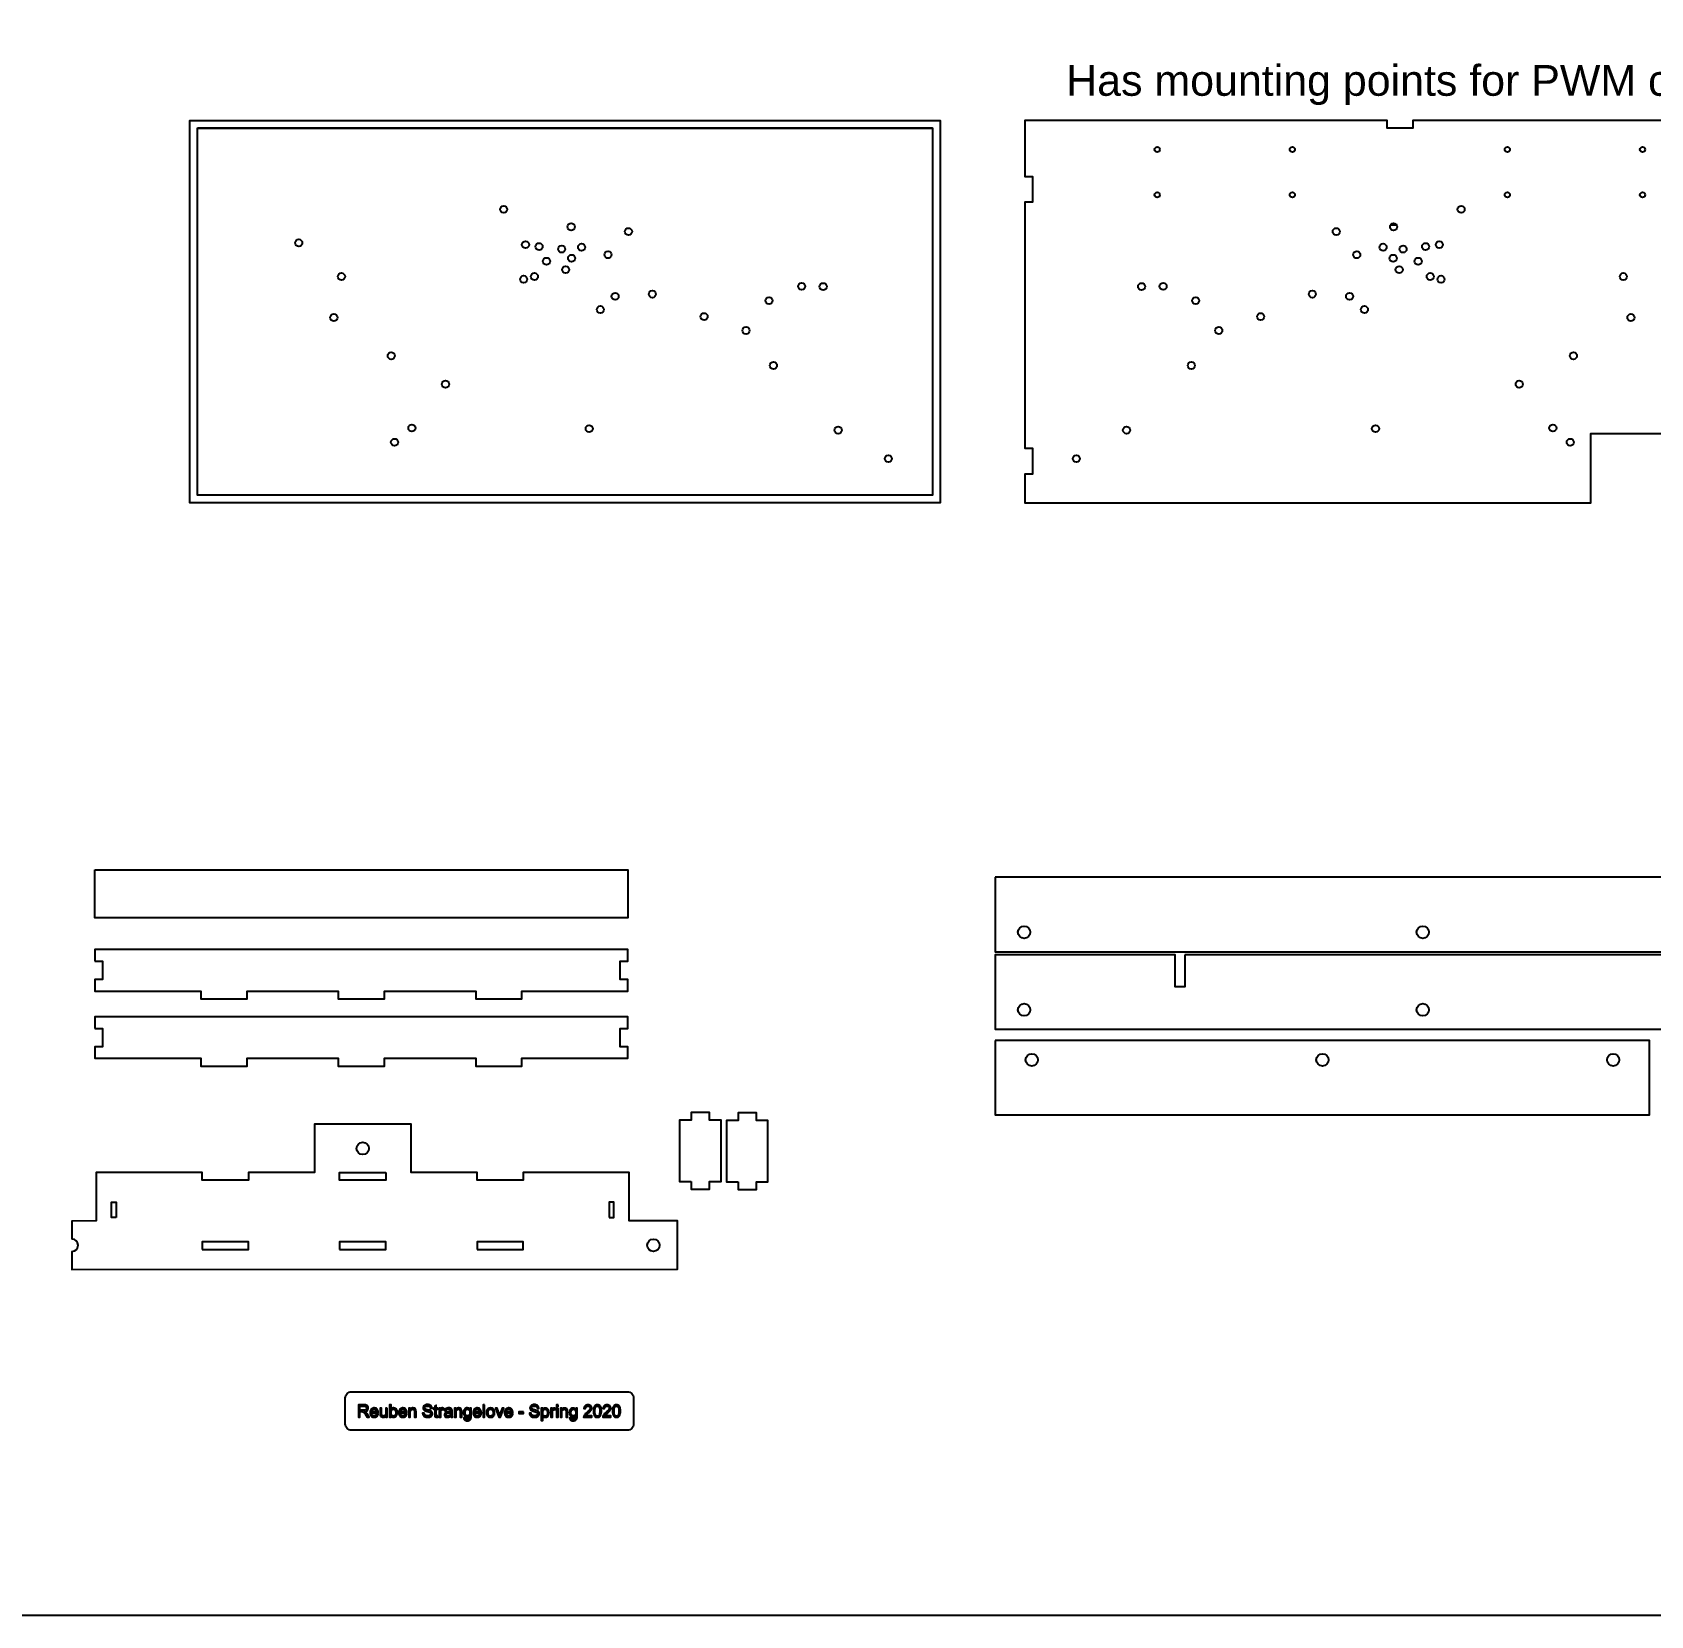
# Model space of a CAD drawing. Header units: inches. Extents: x 208.8 to 289, y 157.6 to 208.1.
# Drawn here: x 236.71 to 263.05, y 157.6 to 183.36 of the extents above; entities that cross this region are included whole.
import ezdxf

# ---------------------------------------------------------------- set-up
doc = ezdxf.new("R2010")
doc.units = ezdxf.units.IN
doc.header["$MEASUREMENT"] = 0
doc.layers.add('DEFAULT_LAYER', color=1, linetype='Continuous')
doc.styles.get("Standard").update_dxf_attribs({"font": 'arial.ttf'})
picture_1 = doc.add_image_def('image1.png', size_in_pixel=(1492, 745))

msp = doc.modelspace()

# ---------------------------------------------------------------- linework, layer by layer
at = {"color": 6, "linetype": 'ByBlock'}
for points in [[(208.793, 199.753), (288.959, 199.753), (288.959, 157.596), (208.793, 157.596)], [(239.396, 181.804), (251.359, 181.804), (251.359, 175.831), (239.396, 175.831)]]:
    msp.add_lwpolyline(points, close=True, dxfattribs=at)
at = {"color": 4, "linetype": 'ByBlock'}
msp.add_lwpolyline([(251.484, 175.706), (239.271, 175.706), (239.271, 181.929), (251.484, 181.929)], close=True, dxfattribs=at)
at = {"color": 4}
msp.add_lwpolyline([(239.271, 181.929), (251.484, 181.929), (251.484, 175.706), (239.271, 175.706)], close=True, dxfattribs=at)
msp.add_lwpolyline([(265.076, 176.831), (265.076, 180.599), (264.951, 180.599), (264.951, 181.017), (265.076, 181.017), (265.076, 181.929), (259.178, 181.929), (259.178, 181.804), (258.76, 181.804), (258.76, 181.929), (252.863, 181.929), (252.863, 181.017), (252.988, 181.017), (252.988, 180.599), (252.863, 180.599), (252.863, 176.592), (252.988, 176.592), (252.988, 176.174), (252.863, 176.174), (252.863, 175.706), (262.076, 175.706), (262.076, 176.831), (265.076, 176.831)], dxfattribs=at)
at = {"color": 1}
for points in [[(258.819, 180.228), (258.915, 180.228)], [(237.355, 163.522), (237.355, 163.228), (247.212, 163.232), (247.212, 164.019), (246.425, 164.019), (246.425, 164.806), (244.698, 164.806), (244.698, 164.681), (243.948, 164.681), (243.948, 164.806), (242.874, 164.806), (242.874, 165.593), (241.3, 165.593), (241.3, 164.806), (240.226, 164.806), (240.226, 164.681), (239.476, 164.681), (239.476, 164.806), (237.749, 164.806), (237.749, 164.019), (237.355, 164.015), (237.355, 163.722)]]:
    msp.add_lwpolyline(points, dxfattribs=at)
for points in [[(237.727, 169.73), (246.403, 169.73), (246.403, 168.953), (237.727, 168.953)], [(252.384, 169.611), (252.384, 168.399), (275.759, 168.399), (275.759, 169.611)], [(255.469, 168.349), (255.469, 167.829), (255.309, 167.829), (255.309, 168.349), (252.384, 168.349), (252.384, 167.137), (275.759, 167.137), (275.759, 168.349)], [(252.384, 166.957), (252.384, 165.745), (263.034, 165.745), (263.034, 166.957)], [(242.462, 164.806), (242.462, 164.681), (241.712, 164.681), (241.712, 164.806)]]:
    msp.add_lwpolyline(points, close=True, dxfattribs=at)
at = {"color": 1, "linetype": 'ByBlock'}
for points in [[(237.727, 168.248), (237.852, 168.248), (237.852, 167.948), (237.727, 167.948), (237.727, 167.759), (239.454, 167.759), (239.454, 167.634), (240.204, 167.634), (240.204, 167.759), (241.69, 167.759), (241.69, 167.634), (242.44, 167.634), (242.44, 167.759), (243.926, 167.759), (243.926, 167.634), (244.676, 167.634), (244.676, 167.759), (246.403, 167.759), (246.403, 167.948), (246.278, 167.948), (246.278, 168.248), (246.403, 168.248), (246.403, 168.436), (237.727, 168.436)], [(237.727, 167.153), (237.852, 167.153), (237.852, 166.853), (237.727, 166.853), (237.727, 166.665), (239.454, 166.665), (239.454, 166.54), (240.204, 166.54), (240.204, 166.665), (241.69, 166.665), (241.69, 166.54), (242.44, 166.54), (242.44, 166.665), (243.926, 166.665), (243.926, 166.54), (244.676, 166.54), (244.676, 166.665), (246.403, 166.665), (246.403, 166.853), (246.278, 166.853), (246.278, 167.153), (246.403, 167.153), (246.403, 167.342), (237.727, 167.342)], [(247.434, 164.661), (247.434, 164.536), (247.734, 164.536), (247.734, 164.661), (247.922, 164.661), (247.922, 165.661), (247.734, 165.661), (247.734, 165.786), (247.434, 165.786), (247.434, 165.661), (247.245, 165.661), (247.245, 164.661)], [(248.196, 164.653), (248.196, 164.528), (248.496, 164.528), (248.496, 164.653), (248.684, 164.653), (248.684, 165.653), (248.496, 165.653), (248.496, 165.778), (248.196, 165.778), (248.196, 165.653), (248.007, 165.653), (248.007, 164.653)], [(238.074, 164.075), (237.999, 164.075), (237.999, 164.325), (238.074, 164.325)], [(246.1, 164.075), (246.175, 164.075), (246.175, 164.325), (246.1, 164.325)], [(239.476, 163.556), (240.226, 163.556), (240.226, 163.681), (239.476, 163.681)], [(241.712, 163.556), (242.462, 163.556), (242.462, 163.681), (241.712, 163.681)], [(243.948, 163.556), (244.698, 163.556), (244.698, 163.681), (243.948, 163.681)]]:
    msp.add_lwpolyline(points, close=True, dxfattribs=at)
at = {"color": 1}
msp.add_lwpolyline([(241.904, 161.239), (246.396, 161.239, -0.414214), (246.496, 161.139), (246.496, 160.714, -0.414214), (246.396, 160.614), (241.904, 160.614, -0.414214), (241.804, 160.714), (241.804, 161.139, -0.414214)], format="xyb", close=True, dxfattribs=at)
at = {"color": 2, "linetype": 'ByBlock', "flags": 128}
for points in [[(242.132, 160.911), (242.119, 160.917), (242.132, 160.92), (242.144, 160.923), (242.153, 160.93), (242.163, 160.936), (242.164, 160.938), (242.171, 160.948), (242.175, 160.959), (242.177, 160.972), (242.175, 160.979), (242.174, 160.99), (242.167, 161.003), (242.166, 161.006), (242.157, 161.015), (242.146, 161.021), (242.144, 161.023), (242.133, 161.024), (242.121, 161.026), (242.105, 161.026), (242.017, 161.026), (242.017, 160.827), (242.043, 160.827), (242.043, 160.916), (242.074, 160.916), (242.076, 160.916), (242.088, 160.914), (242.101, 160.909), (242.104, 160.906), (242.113, 160.896), (242.118, 160.891), (242.124, 160.88), (242.133, 160.868), (242.16, 160.827), (242.192, 160.827), (242.158, 160.882), (242.152, 160.889), (242.144, 160.899), (242.136, 160.908)], [(242.149, 160.965), (242.144, 160.955), (242.14, 160.948), (242.129, 160.942), (242.126, 160.941), (242.115, 160.939), (242.099, 160.939), (242.043, 160.939), (242.043, 161.004), (242.107, 161.004), (242.118, 161.004), (242.13, 161.001), (242.14, 160.995), (242.147, 160.984), (242.149, 160.972)], [(242.34, 160.911), (242.337, 160.923), (242.334, 160.936), (242.329, 160.947), (242.321, 160.955), (242.32, 160.958), (242.31, 160.965), (242.299, 160.97), (242.287, 160.973), (242.275, 160.975), (242.268, 160.975), (242.256, 160.973), (242.245, 160.969), (242.234, 160.962), (242.225, 160.955), (242.219, 160.947), (242.214, 160.936), (242.209, 160.925), (242.208, 160.913), (242.206, 160.897), (242.206, 160.886), (242.209, 160.874), (242.213, 160.861), (242.219, 160.852), (242.225, 160.843), (242.23, 160.838), (242.239, 160.832), (242.25, 160.827), (242.262, 160.824), (242.276, 160.823), (242.282, 160.824), (242.296, 160.826), (242.307, 160.829), (242.316, 160.835), (242.32, 160.838), (242.329, 160.847), (242.335, 160.858), (242.34, 160.871), (242.313, 160.874), (242.313, 160.871), (242.307, 160.858), (242.299, 160.851), (242.289, 160.846), (242.276, 160.843), (242.267, 160.844), (242.254, 160.849), (242.245, 160.857), (242.244, 160.858), (242.237, 160.868), (242.234, 160.878), (242.231, 160.892), (242.34, 160.892), (242.34, 160.899)], [(242.312, 160.927), (242.313, 160.913), (242.233, 160.913), (242.234, 160.922), (242.239, 160.934), (242.247, 160.944), (242.251, 160.947), (242.262, 160.953), (242.275, 160.955), (242.285, 160.953), (242.296, 160.948), (242.304, 160.941), (242.307, 160.938)], [(242.487, 160.972), (242.462, 160.972), (242.462, 160.894), (242.462, 160.889), (242.461, 160.875), (242.458, 160.866), (242.455, 160.858), (242.445, 160.851), (242.436, 160.846), (242.424, 160.844), (242.416, 160.846), (242.405, 160.851), (242.4, 160.854), (242.396, 160.864), (242.396, 160.866), (242.394, 160.875), (242.394, 160.891), (242.394, 160.972), (242.369, 160.972), (242.369, 160.882), (242.369, 160.869), (242.371, 160.858), (242.372, 160.852), (242.379, 160.841), (242.383, 160.835), (242.396, 160.829), (242.407, 160.824), (242.419, 160.823), (242.425, 160.824), (242.436, 160.826), (242.447, 160.83), (242.456, 160.838), (242.466, 160.847), (242.466, 160.827), (242.487, 160.827)], [(242.65, 160.906), (242.649, 160.919), (242.647, 160.931), (242.646, 160.931), (242.641, 160.944), (242.635, 160.955), (242.625, 160.962), (242.615, 160.97), (242.602, 160.973), (242.59, 160.975), (242.58, 160.975), (242.57, 160.97), (242.559, 160.964), (242.549, 160.955), (242.549, 161.026), (242.525, 161.026), (242.525, 160.827), (242.548, 160.827), (242.548, 160.844), (242.556, 160.836), (242.565, 160.829), (242.576, 160.824), (242.588, 160.823), (242.59, 160.823), (242.601, 160.824), (242.613, 160.829), (242.622, 160.835), (242.633, 160.844), (242.639, 160.852), (242.644, 160.863), (242.647, 160.874), (242.65, 160.886), (242.65, 160.902)], [(242.625, 160.891), (242.624, 160.877), (242.619, 160.866), (242.615, 160.857), (242.608, 160.852), (242.598, 160.846), (242.587, 160.843), (242.584, 160.843), (242.573, 160.846), (242.563, 160.852), (242.556, 160.863), (242.554, 160.863), (242.551, 160.872), (242.548, 160.885), (242.548, 160.9), (242.548, 160.906), (242.549, 160.92), (242.554, 160.931), (242.56, 160.941), (242.565, 160.947), (242.576, 160.953), (242.587, 160.955), (242.594, 160.955), (242.605, 160.95), (242.615, 160.941), (242.618, 160.936), (242.622, 160.927), (242.625, 160.914), (242.625, 160.899)], [(242.806, 160.911), (242.804, 160.923), (242.799, 160.936), (242.795, 160.947), (242.788, 160.955), (242.785, 160.958), (242.776, 160.965), (242.765, 160.97), (242.753, 160.973), (242.74, 160.975), (242.736, 160.975), (242.722, 160.973), (242.711, 160.969), (242.7, 160.962), (242.691, 160.955), (242.684, 160.947), (242.68, 160.936), (242.675, 160.925), (242.674, 160.913), (242.672, 160.897), (242.674, 160.886), (242.675, 160.874), (242.678, 160.861), (242.684, 160.852), (242.691, 160.843), (242.695, 160.838), (242.705, 160.832), (242.715, 160.827), (242.728, 160.824), (242.742, 160.823), (242.748, 160.824), (242.762, 160.826), (242.773, 160.829), (242.784, 160.835), (242.787, 160.838), (242.795, 160.847), (242.801, 160.858), (242.806, 160.871), (242.779, 160.874), (242.779, 160.871), (242.773, 160.858), (242.765, 160.851), (242.754, 160.846), (242.742, 160.843), (242.733, 160.844), (242.722, 160.849), (242.711, 160.857), (242.709, 160.858), (242.705, 160.868), (242.7, 160.878), (242.698, 160.892), (242.806, 160.892), (242.806, 160.899)], [(242.778, 160.927), (242.781, 160.913), (242.7, 160.913), (242.7, 160.922), (242.705, 160.934), (242.712, 160.944), (242.717, 160.947), (242.728, 160.953), (242.74, 160.955), (242.751, 160.953), (242.762, 160.948), (242.771, 160.941), (242.773, 160.938)], [(242.953, 160.93), (242.953, 160.939), (242.95, 160.947), (242.945, 160.958), (242.939, 160.964), (242.928, 160.97), (242.917, 160.973), (242.905, 160.975), (242.899, 160.975), (242.886, 160.972), (242.875, 160.967), (242.866, 160.961), (242.858, 160.951), (242.858, 160.972), (242.837, 160.972), (242.837, 160.827), (242.861, 160.827), (242.861, 160.906), (242.861, 160.911), (242.863, 160.925), (242.866, 160.936), (242.872, 160.944), (242.875, 160.947), (242.886, 160.951), (242.899, 160.953), (242.905, 160.953), (242.916, 160.948), (242.919, 160.947), (242.927, 160.938), (242.928, 160.93), (242.93, 160.914), (242.93, 160.827), (242.955, 160.827), (242.955, 160.916)], [(243.222, 160.888), (243.22, 160.9), (243.214, 160.911), (243.209, 160.917), (243.2, 160.925), (243.189, 160.931), (243.184, 160.934), (243.173, 160.938), (243.161, 160.941), (243.144, 160.945), (243.138, 160.947), (243.122, 160.95), (243.111, 160.955), (243.104, 160.959), (243.099, 160.965), (243.096, 160.976), (243.099, 160.989), (243.107, 160.998), (243.116, 161.003), (243.127, 161.006), (243.142, 161.007), (243.156, 161.006), (243.167, 161.003), (243.177, 160.996), (243.183, 160.992), (243.187, 160.981), (243.191, 160.969), (243.217, 160.97), (243.215, 160.979), (243.212, 160.99), (243.206, 161.001), (243.201, 161.009), (243.192, 161.017), (243.181, 161.023), (243.178, 161.024), (243.167, 161.028), (243.155, 161.029), (243.141, 161.031), (243.128, 161.029), (243.116, 161.028), (243.105, 161.023), (243.097, 161.02), (243.087, 161.012), (243.079, 161.003), (243.077, 161), (243.073, 160.987), (243.071, 160.975), (243.071, 160.973), (243.073, 160.961), (243.077, 160.95), (243.08, 160.947), (243.088, 160.939), (243.099, 160.931), (243.1, 160.931), (243.11, 160.927), (243.122, 160.923), (243.138, 160.919), (243.153, 160.916), (243.166, 160.911), (243.173, 160.909), (243.183, 160.905), (243.192, 160.897), (243.194, 160.892), (243.197, 160.882), (243.197, 160.875), (243.191, 160.864), (243.186, 160.858), (243.173, 160.852), (243.172, 160.851), (243.161, 160.847), (243.147, 160.847), (243.141, 160.847), (243.128, 160.849), (243.116, 160.854), (243.105, 160.86), (243.096, 160.869), (243.091, 160.88), (243.088, 160.892), (243.063, 160.891), (243.065, 160.877), (243.068, 160.866), (243.074, 160.855), (243.082, 160.844), (243.091, 160.836), (243.104, 160.83), (243.11, 160.829), (243.122, 160.826), (243.135, 160.824), (243.149, 160.823), (243.15, 160.823), (243.164, 160.824), (243.175, 160.827), (243.187, 160.83), (243.195, 160.836), (243.206, 160.844), (243.214, 160.854), (243.217, 160.858), (243.222, 160.871), (243.223, 160.883)], [(243.309, 160.849), (243.298, 160.847), (243.29, 160.849), (243.285, 160.854), (243.285, 160.855), (243.284, 160.868), (243.284, 160.953), (243.309, 160.953), (243.309, 160.972), (243.284, 160.972), (243.284, 161.023), (243.26, 161.007), (243.26, 160.972), (243.242, 160.972), (243.242, 160.953), (243.26, 160.953), (243.26, 160.869), (243.26, 160.863), (243.26, 160.849), (243.263, 160.84), (243.263, 160.838), (243.273, 160.829), (243.281, 160.826), (243.295, 160.824), (243.299, 160.824), (243.313, 160.827)], [(243.409, 160.969), (243.399, 160.973), (243.386, 160.975), (243.382, 160.975), (243.371, 160.97), (243.363, 160.962), (243.355, 160.95), (243.355, 160.972), (243.333, 160.972), (243.333, 160.827), (243.357, 160.827), (243.357, 160.902), (243.357, 160.906), (243.358, 160.919), (243.361, 160.931), (243.363, 160.934), (243.371, 160.945), (243.374, 160.947), (243.385, 160.95), (243.391, 160.948), (243.403, 160.944), (243.411, 160.967)], [(243.545, 160.844), (243.545, 160.846), (243.545, 160.855), (243.543, 160.869), (243.543, 160.888), (243.543, 160.92), (243.543, 160.933), (243.541, 160.942), (243.54, 160.948), (243.535, 160.959), (243.529, 160.964), (243.518, 160.97), (243.514, 160.972), (243.501, 160.975), (243.487, 160.975), (243.478, 160.975), (243.465, 160.973), (243.454, 160.97), (243.453, 160.969), (243.442, 160.964), (243.433, 160.955), (243.431, 160.953), (243.427, 160.944), (243.422, 160.93), (243.447, 160.927), (243.451, 160.941), (243.458, 160.948), (243.459, 160.948), (243.47, 160.953), (243.484, 160.955), (243.49, 160.955), (243.503, 160.951), (243.512, 160.947), (243.517, 160.939), (243.518, 160.925), (243.518, 160.919), (243.514, 160.917), (243.504, 160.914), (243.49, 160.913), (243.475, 160.909), (243.464, 160.908), (243.453, 160.906), (243.447, 160.905), (243.436, 160.899), (243.43, 160.894), (243.422, 160.885), (243.42, 160.877), (243.417, 160.864), (243.419, 160.855), (243.423, 160.844), (243.431, 160.835), (243.431, 160.833), (243.442, 160.827), (243.453, 160.824), (243.467, 160.823), (243.47, 160.823), (243.482, 160.824), (243.495, 160.829), (243.5, 160.83), (243.51, 160.836), (243.521, 160.844), (243.521, 160.838), (243.526, 160.827), (243.551, 160.827), (243.549, 160.832)], [(243.698, 160.93), (243.698, 160.939), (243.695, 160.947), (243.69, 160.958), (243.684, 160.964), (243.673, 160.97), (243.663, 160.973), (243.65, 160.975), (243.644, 160.975), (243.631, 160.972), (243.621, 160.967), (243.611, 160.961), (243.604, 160.951), (243.604, 160.972), (243.582, 160.972), (243.582, 160.827), (243.607, 160.827), (243.607, 160.906), (243.607, 160.911), (243.608, 160.925), (243.611, 160.936), (243.617, 160.944), (243.621, 160.947), (243.631, 160.951), (243.644, 160.953), (243.65, 160.953), (243.661, 160.948), (243.664, 160.947), (243.672, 160.938), (243.673, 160.93), (243.675, 160.914), (243.675, 160.827), (243.7, 160.827), (243.7, 160.916)], [(243.832, 160.972), (243.832, 160.955), (243.824, 160.962), (243.813, 160.97), (243.802, 160.973), (243.79, 160.975), (243.779, 160.975), (243.768, 160.97), (243.757, 160.965), (243.749, 160.959), (243.742, 160.95), (243.735, 160.938), (243.734, 160.938), (243.731, 160.925), (243.728, 160.913), (243.728, 160.9), (243.728, 160.894), (243.729, 160.882), (243.732, 160.869), (243.737, 160.858), (243.743, 160.847), (243.746, 160.844), (243.756, 160.836), (243.765, 160.832), (243.777, 160.827), (243.79, 160.827), (243.799, 160.827), (243.81, 160.83), (243.821, 160.836), (243.83, 160.846), (243.83, 160.836), (243.83, 160.823), (243.829, 160.813), (243.824, 160.804), (243.816, 160.795), (243.815, 160.793), (243.804, 160.79), (243.79, 160.788), (243.788, 160.788), (243.774, 160.79), (243.765, 160.795), (243.76, 160.799), (243.756, 160.812), (243.732, 160.815), (243.732, 160.81), (243.734, 160.798), (243.74, 160.788), (243.748, 160.779), (243.753, 160.776), (243.763, 160.771), (243.776, 160.768), (243.79, 160.768), (243.804, 160.768), (243.816, 160.771), (243.827, 160.776), (243.832, 160.779), (243.841, 160.788), (243.849, 160.798), (243.85, 160.805), (243.854, 160.816), (243.855, 160.83), (243.855, 160.846), (243.855, 160.972)], [(243.832, 160.894), (243.83, 160.88), (243.827, 160.869), (243.821, 160.86), (243.815, 160.855), (243.804, 160.849), (243.793, 160.847), (243.785, 160.847), (243.773, 160.852), (243.763, 160.86), (243.76, 160.864), (243.756, 160.874), (243.754, 160.886), (243.753, 160.902), (243.753, 160.906), (243.754, 160.92), (243.759, 160.933), (243.763, 160.941), (243.77, 160.947), (243.78, 160.953), (243.791, 160.955), (243.799, 160.953), (243.81, 160.95), (243.821, 160.941), (243.822, 160.938), (243.829, 160.928), (243.832, 160.916), (243.832, 160.9)], [(244.017, 160.911), (244.015, 160.923), (244.012, 160.936), (244.006, 160.947), (243.999, 160.955), (243.996, 160.958), (243.987, 160.965), (243.976, 160.97), (243.965, 160.973), (243.951, 160.975), (243.947, 160.975), (243.934, 160.973), (243.922, 160.969), (243.912, 160.962), (243.903, 160.955), (243.897, 160.947), (243.891, 160.936), (243.888, 160.925), (243.885, 160.913), (243.885, 160.897), (243.885, 160.886), (243.886, 160.874), (243.891, 160.861), (243.895, 160.852), (243.903, 160.843), (243.906, 160.838), (243.917, 160.832), (243.928, 160.827), (243.939, 160.824), (243.953, 160.823), (243.961, 160.824), (243.973, 160.826), (243.984, 160.829), (243.995, 160.835), (243.998, 160.838), (244.006, 160.847), (244.012, 160.858), (244.017, 160.871), (243.992, 160.874), (243.99, 160.871), (243.984, 160.858), (243.976, 160.851), (243.965, 160.846), (243.953, 160.843), (243.944, 160.844), (243.933, 160.849), (243.923, 160.857), (243.922, 160.858), (243.916, 160.868), (243.911, 160.878), (243.909, 160.892), (244.018, 160.892), (244.018, 160.899)], [(243.989, 160.927), (243.992, 160.913), (243.911, 160.913), (243.912, 160.922), (243.916, 160.934), (243.923, 160.944), (243.928, 160.947), (243.939, 160.953), (243.951, 160.955), (243.962, 160.953), (243.973, 160.948), (243.982, 160.941), (243.984, 160.938)], [(244.071, 161.026), (244.048, 161.026), (244.048, 160.827), (244.071, 160.827)], [(244.235, 160.911), (244.234, 160.925), (244.229, 160.936), (244.225, 160.947), (244.217, 160.955), (244.214, 160.958), (244.204, 160.965), (244.194, 160.97), (244.181, 160.973), (244.169, 160.975), (244.156, 160.973), (244.144, 160.97), (244.133, 160.965), (244.122, 160.959), (244.12, 160.956), (244.113, 160.948), (244.108, 160.938), (244.103, 160.927), (244.102, 160.913), (244.1, 160.899), (244.1, 160.886), (244.103, 160.874), (244.107, 160.861), (244.113, 160.852), (244.119, 160.843), (244.122, 160.84), (244.133, 160.832), (244.144, 160.827), (244.155, 160.824), (244.169, 160.823), (244.179, 160.824), (244.192, 160.827), (244.203, 160.832), (244.212, 160.838), (244.221, 160.846), (244.228, 160.857), (244.231, 160.863), (244.234, 160.874), (244.235, 160.886), (244.235, 160.902)], [(244.211, 160.891), (244.209, 160.877), (244.204, 160.866), (244.198, 160.857), (244.192, 160.851), (244.181, 160.846), (244.169, 160.843), (244.158, 160.844), (244.147, 160.849), (244.138, 160.857), (244.134, 160.861), (244.13, 160.872), (244.127, 160.885), (244.125, 160.899), (244.127, 160.908), (244.128, 160.92), (244.131, 160.931), (244.138, 160.941), (244.145, 160.947), (244.156, 160.953), (244.169, 160.955), (244.178, 160.953), (244.189, 160.948), (244.198, 160.941), (244.201, 160.936), (244.207, 160.927), (244.211, 160.914), (244.211, 160.9)], [(244.325, 160.883), (244.324, 160.878), (244.319, 160.866), (244.316, 160.855), (244.315, 160.86), (244.311, 160.872), (244.307, 160.885), (244.276, 160.972), (244.249, 160.972), (244.305, 160.827), (244.329, 160.827), (244.383, 160.972), (244.358, 160.972)], [(244.529, 160.911), (244.527, 160.923), (244.524, 160.936), (244.518, 160.947), (244.512, 160.955), (244.509, 160.958), (244.499, 160.965), (244.488, 160.97), (244.478, 160.973), (244.464, 160.975), (244.459, 160.975), (244.447, 160.973), (244.434, 160.969), (244.425, 160.962), (244.416, 160.955), (244.409, 160.947), (244.403, 160.936), (244.4, 160.925), (244.397, 160.913), (244.397, 160.897), (244.397, 160.886), (244.398, 160.874), (244.403, 160.861), (244.408, 160.852), (244.416, 160.843), (244.419, 160.838), (244.429, 160.832), (244.44, 160.827), (244.451, 160.824), (244.465, 160.823), (244.473, 160.824), (244.485, 160.826), (244.496, 160.829), (244.507, 160.835), (244.51, 160.838), (244.518, 160.847), (244.524, 160.858), (244.529, 160.871), (244.504, 160.874), (244.502, 160.871), (244.496, 160.858), (244.488, 160.851), (244.478, 160.846), (244.465, 160.843), (244.456, 160.844), (244.445, 160.849), (244.436, 160.857), (244.434, 160.858), (244.428, 160.868), (244.423, 160.878), (244.422, 160.892), (244.53, 160.892), (244.53, 160.899)], [(244.501, 160.927), (244.504, 160.913), (244.423, 160.913), (244.425, 160.922), (244.429, 160.934), (244.436, 160.944), (244.44, 160.947), (244.451, 160.953), (244.464, 160.955), (244.474, 160.953), (244.485, 160.948), (244.495, 160.941), (244.496, 160.938)], [(244.961, 160.887), (244.958, 160.9), (244.953, 160.911), (244.948, 160.917), (244.939, 160.925), (244.927, 160.931), (244.922, 160.933), (244.912, 160.936), (244.9, 160.94), (244.883, 160.944), (244.876, 160.946), (244.861, 160.95), (244.85, 160.954), (244.843, 160.959), (244.838, 160.965), (244.835, 160.976), (244.838, 160.988), (244.846, 160.998), (244.855, 161.002), (244.866, 161.006), (244.881, 161.007), (244.895, 161.006), (244.906, 161.002), (244.916, 160.997), (244.921, 160.991), (244.927, 160.981), (244.93, 160.967), (244.955, 160.969), (244.954, 160.978), (244.951, 160.99), (244.945, 161.002), (244.94, 161.009), (244.931, 161.016), (244.919, 161.022), (244.917, 161.023), (244.906, 161.027), (244.894, 161.029), (244.88, 161.03), (244.867, 161.029), (244.855, 161.026), (244.843, 161.023), (244.836, 161.019), (244.826, 161.012), (244.819, 161.003), (244.816, 160.999), (244.811, 160.987), (244.81, 160.974), (244.81, 160.973), (244.812, 160.961), (244.817, 160.95), (244.819, 160.947), (244.827, 160.938), (244.838, 160.93), (244.839, 160.93), (244.849, 160.926), (244.862, 160.923), (244.877, 160.919), (244.892, 160.915), (244.905, 160.911), (244.912, 160.909), (244.922, 160.904), (244.93, 160.897), (244.933, 160.892), (244.936, 160.881), (244.935, 160.875), (244.93, 160.863), (244.924, 160.857), (244.913, 160.851), (244.911, 160.85), (244.9, 160.847), (244.886, 160.846), (244.879, 160.846), (244.867, 160.848), (244.856, 160.852), (244.855, 160.852), (244.843, 160.859), (244.835, 160.868), (244.835, 160.869), (244.83, 160.88), (244.827, 160.892), (244.802, 160.89), (244.804, 160.877), (244.807, 160.865), (244.813, 160.854), (244.814, 160.854), (244.822, 160.844), (244.83, 160.837), (244.842, 160.831), (244.849, 160.828), (244.861, 160.825), (244.873, 160.823), (244.887, 160.823), (244.889, 160.823), (244.903, 160.824), (244.914, 160.826), (244.926, 160.831), (244.935, 160.836), (244.945, 160.843), (244.952, 160.852), (244.955, 160.858), (244.96, 160.87), (244.961, 160.883)], [(245.12, 160.901), (245.119, 160.914), (245.116, 160.926), (245.112, 160.938), (245.109, 160.947), (245.101, 160.957), (245.091, 160.965), (245.083, 160.969), (245.071, 160.973), (245.059, 160.974), (245.046, 160.973), (245.034, 160.968), (245.026, 160.962), (245.017, 160.952), (245.017, 160.971), (244.994, 160.971), (244.994, 160.77), (245.019, 160.77), (245.019, 160.841), (245.025, 160.835), (245.035, 160.828), (245.044, 160.824), (245.057, 160.823), (245.066, 160.823), (245.077, 160.827), (245.089, 160.833), (245.098, 160.839), (245.106, 160.848), (245.112, 160.859), (245.113, 160.862), (245.117, 160.874), (245.119, 160.886), (245.12, 160.899)], [(245.095, 160.89), (245.093, 160.877), (245.089, 160.866), (245.083, 160.857), (245.077, 160.851), (245.067, 160.844), (245.055, 160.842), (245.048, 160.843), (245.037, 160.847), (245.028, 160.856), (245.025, 160.86), (245.021, 160.871), (245.018, 160.883), (245.017, 160.897), (245.017, 160.907), (245.019, 160.92), (245.023, 160.931), (245.029, 160.94), (245.034, 160.947), (245.045, 160.953), (245.057, 160.955), (245.063, 160.955), (245.074, 160.95), (245.083, 160.941), (245.087, 160.937), (245.091, 160.926), (245.094, 160.915), (245.095, 160.9)], [(245.227, 160.967), (245.215, 160.972), (245.203, 160.974), (245.198, 160.974), (245.187, 160.969), (245.18, 160.962), (245.171, 160.949), (245.171, 160.971), (245.15, 160.971), (245.15, 160.826), (245.174, 160.826), (245.174, 160.902), (245.174, 160.906), (245.175, 160.919), (245.178, 160.93), (245.18, 160.934), (245.187, 160.944), (245.19, 160.946), (245.201, 160.949), (245.208, 160.948), (245.22, 160.943), (245.228, 160.967)], [(245.268, 161.026), (245.242, 161.026), (245.242, 160.998), (245.268, 160.998)], [(245.268, 160.971), (245.242, 160.971), (245.242, 160.826), (245.268, 160.826)], [(245.422, 160.928), (245.421, 160.939), (245.419, 160.946), (245.413, 160.957), (245.408, 160.963), (245.397, 160.969), (245.386, 160.973), (245.373, 160.974), (245.367, 160.974), (245.355, 160.971), (245.344, 160.967), (245.335, 160.96), (245.327, 160.95), (245.327, 160.971), (245.305, 160.971), (245.305, 160.826), (245.329, 160.826), (245.329, 160.905), (245.329, 160.91), (245.331, 160.925), (245.335, 160.935), (245.341, 160.943), (245.344, 160.946), (245.356, 160.951), (245.367, 160.953), (245.373, 160.953), (245.385, 160.949), (245.388, 160.947), (245.395, 160.936), (245.397, 160.928), (245.398, 160.914), (245.398, 160.826), (245.422, 160.826), (245.422, 160.915)], [(245.556, 160.971), (245.556, 160.954), (245.547, 160.963), (245.537, 160.968), (245.525, 160.973), (245.514, 160.974), (245.503, 160.973), (245.49, 160.97), (245.48, 160.965), (245.473, 160.959), (245.464, 160.949), (245.458, 160.937), (245.458, 160.936), (245.454, 160.925), (245.451, 160.912), (245.45, 160.899), (245.451, 160.893), (245.452, 160.881), (245.455, 160.869), (245.46, 160.858), (245.467, 160.847), (245.47, 160.844), (245.479, 160.837), (245.488, 160.831), (245.5, 160.827), (245.514, 160.826), (245.523, 160.827), (245.534, 160.83), (245.544, 160.836), (245.554, 160.845), (245.554, 160.837), (245.553, 160.822), (245.552, 160.813), (245.547, 160.803), (245.539, 160.795), (245.537, 160.793), (245.526, 160.789), (245.513, 160.788), (245.511, 160.788), (245.498, 160.79), (245.487, 160.795), (245.483, 160.798), (245.48, 160.81), (245.455, 160.814), (245.455, 160.81), (245.458, 160.798), (245.463, 160.787), (245.471, 160.779), (245.476, 160.776), (245.486, 160.771), (245.499, 160.768), (245.513, 160.767), (245.526, 160.768), (245.539, 160.771), (245.55, 160.775), (245.556, 160.779), (245.564, 160.788), (245.571, 160.798), (245.574, 160.805), (245.576, 160.816), (245.578, 160.83), (245.578, 160.845), (245.578, 160.971)], [(245.555, 160.893), (245.554, 160.88), (245.55, 160.868), (245.544, 160.859), (245.538, 160.854), (245.527, 160.848), (245.516, 160.846), (245.508, 160.847), (245.497, 160.851), (245.487, 160.859), (245.484, 160.864), (245.48, 160.874), (245.477, 160.886), (245.476, 160.901), (245.476, 160.907), (245.478, 160.921), (245.482, 160.931), (245.487, 160.941), (245.493, 160.946), (245.503, 160.952), (245.515, 160.954), (245.523, 160.953), (245.534, 160.949), (245.544, 160.94), (245.546, 160.937), (245.552, 160.926), (245.555, 160.915), (245.556, 160.9)], [(245.814, 160.978), (245.812, 160.991), (245.807, 161.002), (245.798, 161.011), (245.789, 161.018), (245.778, 161.023), (245.767, 161.026), (245.753, 161.027), (245.74, 161.026), (245.728, 161.023), (245.717, 161.019), (245.707, 161.012), (245.7, 161.005), (245.694, 160.995), (245.69, 160.983), (245.688, 160.969), (245.713, 160.967), (245.714, 160.974), (245.717, 160.986), (245.724, 160.996), (245.729, 161), (245.739, 161.005), (245.752, 161.007), (245.758, 161.007), (245.77, 161.004), (245.779, 160.997), (245.781, 160.995), (245.788, 160.984), (245.79, 160.972), (245.789, 160.966), (245.785, 160.955), (245.778, 160.942), (245.773, 160.937), (245.767, 160.929), (245.758, 160.921), (245.747, 160.911), (245.734, 160.9), (245.729, 160.895), (245.718, 160.886), (245.709, 160.878), (245.702, 160.87), (245.698, 160.865), (245.691, 160.854), (245.686, 160.843), (245.685, 160.839), (245.683, 160.826), (245.815, 160.826), (245.815, 160.849), (245.717, 160.849), (245.72, 160.853), (245.728, 160.863), (245.733, 160.869), (245.743, 160.877), (245.756, 160.888), (245.757, 160.888), (245.769, 160.899), (245.779, 160.908), (245.787, 160.917), (245.794, 160.924), (245.797, 160.926), (245.805, 160.937), (245.811, 160.948), (245.813, 160.959), (245.815, 160.971)], [(245.972, 160.936), (245.971, 160.95), (245.97, 160.962), (245.968, 160.972), (245.966, 160.979), (245.961, 160.991), (245.955, 161.002), (245.954, 161.004), (245.945, 161.013), (245.936, 161.02), (245.932, 161.022), (245.92, 161.026), (245.907, 161.027), (245.905, 161.027), (245.893, 161.025), (245.881, 161.021), (245.871, 161.015), (245.869, 161.013), (245.86, 161.005), (245.854, 160.995), (245.849, 160.982), (245.848, 160.976), (245.845, 160.966), (245.843, 160.953), (245.842, 160.939), (245.842, 160.925), (245.842, 160.912), (245.843, 160.897), (245.845, 160.884), (245.848, 160.872), (245.852, 160.861), (245.856, 160.851), (245.861, 160.843), (245.863, 160.841), (245.872, 160.833), (245.882, 160.827), (245.893, 160.824), (245.907, 160.823), (245.908, 160.823), (245.922, 160.824), (245.934, 160.828), (245.943, 160.835), (245.945, 160.836), (245.953, 160.844), (245.96, 160.855), (245.965, 160.868), (245.967, 160.873), (245.969, 160.884), (245.971, 160.896), (245.972, 160.91), (245.972, 160.925)], [(245.946, 160.919), (245.946, 160.902), (245.944, 160.887), (245.942, 160.876), (245.939, 160.866), (245.936, 160.859), (245.929, 160.851), (245.918, 160.844), (245.907, 160.842), (245.897, 160.844), (245.888, 160.849), (245.879, 160.859), (245.877, 160.861), (245.873, 160.87), (245.87, 160.88), (245.868, 160.892), (245.867, 160.908), (245.867, 160.925), (245.867, 160.934), (245.868, 160.95), (245.869, 160.964), (245.872, 160.975), (245.875, 160.985), (245.88, 160.992), (245.885, 160.998), (245.894, 161.005), (245.906, 161.007), (245.916, 161.006), (245.927, 161), (245.936, 160.99), (245.936, 160.988), (245.94, 160.98), (245.943, 160.969), (245.945, 160.957), (245.946, 160.942), (245.947, 160.925)], [(246.125, 160.978), (246.122, 160.991), (246.117, 161.002), (246.109, 161.011), (246.1, 161.018), (246.089, 161.023), (246.077, 161.026), (246.063, 161.027), (246.051, 161.026), (246.038, 161.023), (246.027, 161.019), (246.017, 161.012), (246.011, 161.005), (246.005, 160.995), (246.001, 160.983), (245.998, 160.969), (246.023, 160.967), (246.024, 160.974), (246.028, 160.986), (246.034, 160.996), (246.039, 161), (246.05, 161.005), (246.062, 161.007), (246.068, 161.007), (246.08, 161.004), (246.09, 160.997), (246.092, 160.995), (246.099, 160.984), (246.1, 160.972), (246.1, 160.966), (246.097, 160.955), (246.089, 160.942), (246.085, 160.937), (246.077, 160.929), (246.068, 160.921), (246.058, 160.911), (246.045, 160.9), (246.039, 160.895), (246.029, 160.886), (246.02, 160.878), (246.013, 160.87), (246.009, 160.865), (246.002, 160.854), (245.997, 160.843), (245.995, 160.839), (245.994, 160.826), (246.126, 160.826), (246.126, 160.849), (246.028, 160.849), (246.03, 160.853), (246.038, 160.863), (246.044, 160.869), (246.054, 160.877), (246.066, 160.888), (246.067, 160.888), (246.079, 160.899), (246.09, 160.908), (246.098, 160.917), (246.104, 160.924), (246.107, 160.926), (246.115, 160.937), (246.121, 160.948), (246.124, 160.959), (246.126, 160.971)], [(246.282, 160.936), (246.282, 160.95), (246.28, 160.962), (246.278, 160.972), (246.276, 160.979), (246.271, 160.991), (246.266, 161.002), (246.265, 161.004), (246.256, 161.013), (246.246, 161.02), (246.242, 161.022), (246.23, 161.026), (246.218, 161.027), (246.216, 161.027), (246.203, 161.025), (246.191, 161.021), (246.182, 161.015), (246.18, 161.013), (246.172, 161.005), (246.165, 160.995), (246.16, 160.982), (246.158, 160.976), (246.155, 160.966), (246.154, 160.953), (246.152, 160.939), (246.152, 160.925), (246.152, 160.912), (246.153, 160.897), (246.156, 160.884), (246.158, 160.872), (246.162, 160.861), (246.167, 160.851), (246.172, 160.843), (246.174, 160.841), (246.183, 160.833), (246.193, 160.827), (246.204, 160.824), (246.218, 160.823), (246.22, 160.823), (246.232, 160.824), (246.244, 160.828), (246.254, 160.835), (246.256, 160.836), (246.264, 160.844), (246.27, 160.855), (246.275, 160.868), (246.277, 160.873), (246.279, 160.884), (246.281, 160.896), (246.282, 160.91), (246.283, 160.925)], [(246.258, 160.919), (246.257, 160.902), (246.256, 160.887), (246.253, 160.876), (246.25, 160.866), (246.246, 160.859), (246.239, 160.851), (246.229, 160.844), (246.218, 160.842), (246.209, 160.844), (246.198, 160.849), (246.189, 160.859), (246.187, 160.861), (246.184, 160.87), (246.182, 160.88), (246.18, 160.892), (246.178, 160.908), (246.178, 160.925), (246.178, 160.934), (246.179, 160.95), (246.181, 160.964), (246.183, 160.975), (246.186, 160.985), (246.19, 160.992), (246.195, 160.998), (246.205, 161.005), (246.218, 161.007), (246.226, 161.006), (246.237, 161), (246.246, 160.99), (246.248, 160.988), (246.251, 160.98), (246.254, 160.969), (246.256, 160.957), (246.257, 160.942), (246.258, 160.925)], [(243.518, 160.875), (243.515, 160.866), (243.509, 160.857), (243.498, 160.849), (243.486, 160.844), (243.473, 160.843), (243.461, 160.844), (243.451, 160.849), (243.447, 160.854), (243.444, 160.866), (243.447, 160.877), (243.458, 160.885), (243.464, 160.888), (243.478, 160.889), (243.482, 160.891), (243.496, 160.892), (243.509, 160.896), (243.518, 160.899), (243.518, 160.891)], [(244.703, 160.911), (244.628, 160.911), (244.628, 160.886), (244.703, 160.886)]]:
    msp.add_lwpolyline(points, close=True, dxfattribs=at)
at = {"color": 1}
for centre, radius in [((255.019, 181.454), 0.0425), ((257.219, 181.454), 0.0425), ((260.719, 181.454), 0.0425), ((262.919, 181.454), 0.0425), ((255.019, 180.716), 0.0425), ((257.219, 180.716), 0.0425), ((260.719, 180.716), 0.0425), ((262.919, 180.716), 0.0425), ((252.853, 168.717), 0.1), ((259.342, 168.717), 0.1), ((252.853, 167.455), 0.1), ((259.342, 167.455), 0.1), ((252.978, 166.639), 0.1), ((257.709, 166.639), 0.1), ((262.441, 166.639), 0.1)]:
    msp.add_circle(centre, radius, dxfattribs=at)
at = {"color": 1, "linetype": 'ByBlock'}
for centre, radius in [((244.382, 180.481), 0.058), ((259.965, 180.481), 0.058), ((245.48, 180.196), 0.058), ((246.413, 180.119), 0.058), ((257.934, 180.119), 0.058), ((258.867, 180.196), 0.058), ((241.046, 179.935), 0.058), ((244.736, 179.906), 0.058), ((244.958, 179.875), 0.058), ((245.65, 179.865), 0.058), ((258.696, 179.865), 0.058), ((259.388, 179.875), 0.058), ((259.611, 179.906), 0.058), ((245.079, 179.636), 0.058), ((245.326, 179.834), 0.058), ((245.487, 179.685), 0.058), ((246.08, 179.742), 0.058), ((258.267, 179.742), 0.058), ((258.86, 179.685), 0.058), ((259.021, 179.834), 0.058), ((259.267, 179.636), 0.058), ((241.741, 179.387), 0.058), ((244.707, 179.344), 0.058), ((244.882, 179.387), 0.058), ((245.39, 179.499), 0.058), ((258.957, 179.499), 0.058), ((259.464, 179.387), 0.058), ((259.639, 179.344), 0.058), ((262.606, 179.387), 0.058), ((246.195, 179.066), 0.058), ((246.802, 179.101), 0.058), ((249.232, 179.228), 0.058), ((249.582, 179.224), 0.058), ((254.765, 179.224), 0.058), ((255.115, 179.228), 0.058), ((257.545, 179.101), 0.058), ((258.151, 179.066), 0.058), ((245.955, 178.85), 0.058), ((248.701, 178.995), 0.058), ((255.646, 178.995), 0.058), ((258.392, 178.85), 0.058), ((241.617, 178.72), 0.058), ((247.644, 178.736), 0.058), ((256.703, 178.736), 0.058), ((262.73, 178.72), 0.058), ((248.326, 178.509), 0.058), ((256.021, 178.509), 0.058), ((242.552, 178.098), 0.058), ((261.794, 178.098), 0.058), ((248.772, 177.94), 0.058), ((255.575, 177.94), 0.058), ((243.435, 177.636), 0.058), ((260.912, 177.636), 0.058), ((242.605, 176.691), 0.058), ((242.888, 176.922), 0.058), ((245.775, 176.911), 0.058), ((249.826, 176.888), 0.058), ((254.52, 176.888), 0.058), ((258.572, 176.911), 0.058), ((261.458, 176.922), 0.058), ((261.742, 176.691), 0.058), ((250.643, 176.423), 0.058), ((253.703, 176.423), 0.058), ((242.087, 165.2), 0.1), ((246.818, 163.622), 0.1)]:
    msp.add_circle(centre, radius, dxfattribs=at)
msp.add_arc((237.355, 163.622), 0.1, 270, 90, dxfattribs=at)

# ---------------------------------------------------------------- texts
at = {"layer": 'DEFAULT_LAYER', "color": 3, "linetype": 'Continuous', "insert": (253.538, 182.829), "char_height": 0.5, "attachment_point": 1}
msp.add_mtext_dynamic_manual_height_columns('Has mounting points for PWM controllers and ESP32.', width=259.63072, gutter_width=1, heights=[10.846], dxfattribs=at)

# ---------------------------------------------------------------- pictures from other files: only their frames are drawn
at = {"color": 1}
image = msp.add_image(picture_1, insert=(239.396, 175.831), size_in_units=(11.964, 5.974), dxfattribs=at)
image.dxf.flags = 7

doc.saveas('drawing.dxf')
